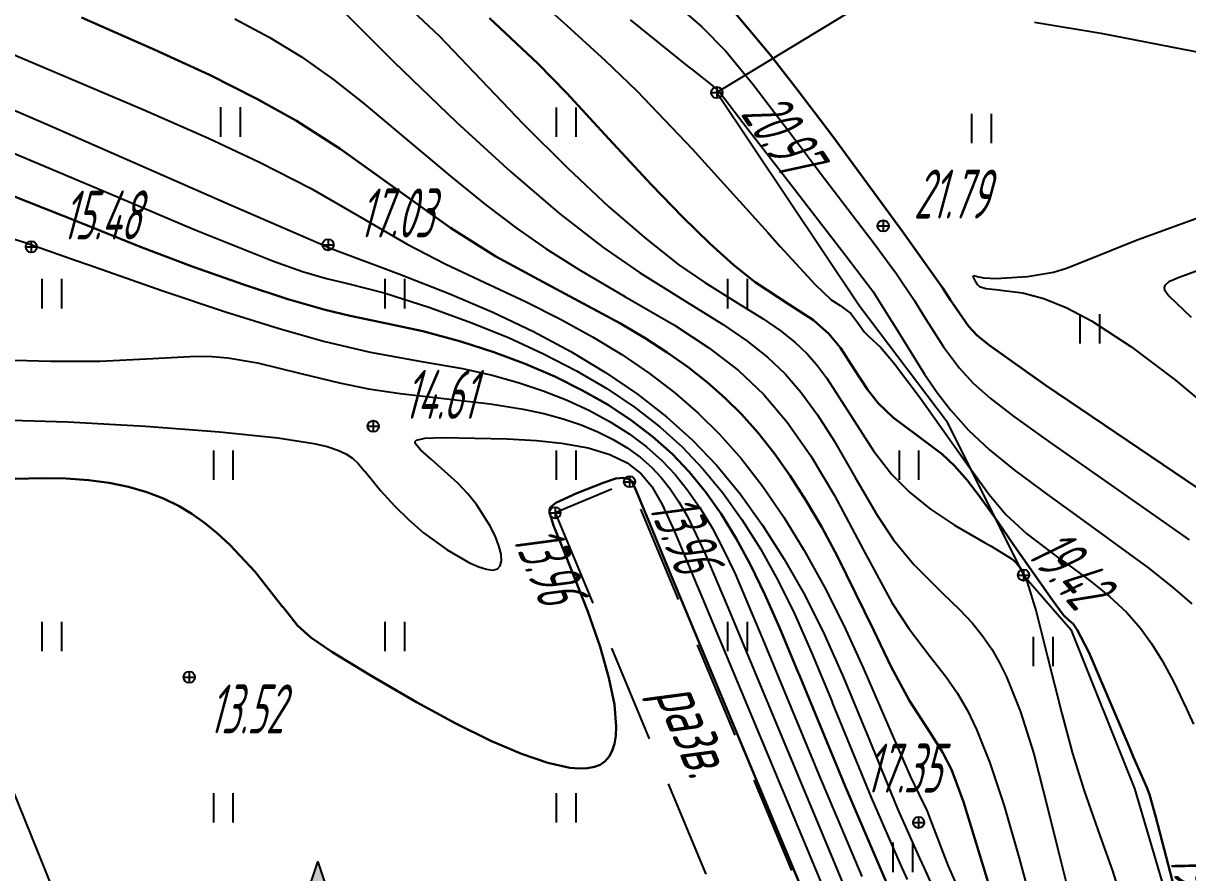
# Model space of a CAD drawing. Extents: x 1233805 to 1234355, y 654698 to 655114.
# Drawn here: x 1234165.05 to 1234188.82, y 655047.08 to 655064.43 of the extents above; entities that cross this region are included whole.
import ezdxf

# ---------------------------------------------------------------- set-up
doc = ezdxf.new("R2010")
doc.units = 0
doc.linetypes.add('ИИDash_20_10', pattern=[3, 2, -1])
for name, color, linetype, lineweight in [('ИИ_ГОРИЗОНТАЛИ_ОСН', 32, 'Continuous', 25), ('ИИ_ГОРИЗОНТАЛИ_УТОЛЩ', 32, 'Continuous', 30), ('ИИ_ОГРАДЫ', 7, 'Continuous', 25), ('ИИ_ОТМЕТКИ', 7, 'Continuous', 25), ('ИИ_СТРОЕНИЕ', 7, 'Continuous', 25), ('ИИ_УГОДЬЯ', 7, 'Continuous', 25)]:
    doc.layers.add(name, color=color, linetype=linetype, lineweight=lineweight)
doc.styles.add('VNIPISIMPLEXCUR', font='simplex.shx', dxfattribs={"width": 0.8, "oblique": 15})
doc.styles.add('ГОСТ 2.304 КУРСИВ', font='cs_gost2304.shx', dxfattribs={"oblique": 15})
doc.linetypes.add('ИИ054751', pattern='A,2.5,[1,3dservice.shx,S=0.8,R=0,X=0,Y=0],2.5', length=5)

# ---------------------------------------------------------------- blocks, each defined once
blk = doc.blocks.new('ИИ05401')
at = {"color": 0, "linetype": 'Continuous', "lineweight": 25}
for points in [[(-0.4, 1.2), (-0.4, 0)], [(0.4, 1.2), (0.4, 0)]]:
    blk.add_lwpolyline(points, dxfattribs=at)
blk = doc.blocks.new('ИИ05348А')
at = {"linetype": 'Continuous', "lineweight": 25}
for points in [[(-0.542, 0.283), (-0.042, 1.783), (0.458, 0.283)], [(1.732, -0.425), (0.183, -0.742), (1.232, 0.441)], [(-1.588, -0.547), (-0.039, -0.23), (-1.088, -1.413)]]:
    blk.add_hatch(color=0, dxfattribs=at).paths.add_polyline_path(points)
at = {"color": 0, "linetype": 'Continuous', "lineweight": 25, "flags": 128}
for points in [[(-0.542, 0.283), (-0.042, 1.783), (0.458, 0.283), (-0.542, 0.283)], [(1.732, -0.425), (0.183, -0.742), (1.232, 0.441), (1.732, -0.425)], [(-1.588, -0.547), (-0.039, -0.23), (-1.088, -1.413), (-1.588, -0.547)]]:
    blk.add_lwpolyline(points, close=True, dxfattribs=at)
blk = doc.blocks.new('PICKET')
at = {"color": 0, "linetype": 'Continuous', "lineweight": 25}
for p, q in [((-0.23, 0), (0.23, 0)), ((0, 0.23), (0, -0.23))]:
    blk.add_line(p, q, dxfattribs=at)
blk.add_circle((0, 0), 0.23, dxfattribs=at)
at = {"color": 0, "linetype": 'Continuous', "style": 'VNIPISIMPLEXCUR', "oblique": 15, "width": 0.8}
blk.add_attdef('OTMETKA', (1.25, 0.3), '', height=2, dxfattribs=at)
at = {"color": 8, "linetype": 'Continuous', "style": 'VNIPISIMPLEXCUR', "oblique": 15, "width": 0.8, "flags": 1}
blk.add_attdef('NOMER', (1.25, -2.7), '', height=2, dxfattribs=at)

msp = doc.modelspace()

# ---------------------------------------------------------------- linework, layer by layer
at = {"layer": 'ИИ_ГОРИЗОНТАЛИ_ОСН', "flags": 128}
for points, elevation in [([(1234171.545, 655064.71), (1234172.62, 655063.637), (1234173.89, 655062.413), (1234174.997, 655061.398), (1234175.997, 655060.543), (1234176.878, 655059.858), (1234177.627, 655059.342), (1234178.588, 655058.742), (1234179.321, 655058.288), (1234179.821, 655057.947), (1234180.243, 655057.612), (1234180.602, 655057.27), (1234180.93, 655056.89), (1234181.26, 655056.435), (1234181.599, 655055.901), (1234182.032, 655055.154), (1234182.479, 655054.386), (1234182.811, 655053.884), (1234183.226, 655053.378), (1234183.806, 655052.801), (1234184.164, 655052.454), (1234184.416, 655052.185), (1234184.632, 655051.92), (1234184.818, 655051.651), (1234184.972, 655051.384), (1234185.121, 655051.081), (1234185.406, 655050.367), (1234185.675, 655049.51), (1234185.965, 655048.389), (1234186.164, 655047.568), (1234186.486, 655046.284)], 19), ([(1234172.993, 655064.685), (1234173.535, 655064.176), (1234174.111, 655063.573), (1234175.247, 655062.383), (1234176.163, 655061.473), (1234177.003, 655060.686), (1234177.762, 655060.027), (1234178.433, 655059.501), (1234178.959, 655059.138), (1234179.634, 655058.717), (1234180.149, 655058.397), (1234180.499, 655058.157), (1234180.796, 655057.922), (1234181.048, 655057.681), (1234181.247, 655057.454), (1234181.45, 655057.185), (1234181.943, 655056.421), (1234182.405, 655055.701), (1234182.78, 655055.216), (1234183.139, 655054.855), (1234183.566, 655054.509), (1234184.056, 655054.18), (1234184.672, 655053.825), (1234184.803, 655053.753), (1234185.217, 655053.5), (1234185.318, 655053.414), (1234185.391, 655053.322), (1234185.469, 655053.193), (1234185.543, 655053.017), (1234185.724, 655052.419), (1234185.956, 655051.493), (1234186.246, 655050.334), (1234186.467, 655049.521), (1234186.705, 655048.759), (1234187.026, 655047.844), (1234187.28, 655047.125), (1234187.477, 655046.508)], 19.5), ([(1234175.652, 655064.825), (1234176.141, 655064.383), (1234176.923, 655063.674), (1234177.571, 655063.05), (1234178.705, 655061.866), (1234180.246, 655060.161), (1234180.501, 655059.875), (1234181.212, 655059.096), (1234181.543, 655058.787), (1234181.725, 655058.665), (1234181.941, 655058.503), (1234182.081, 655058.312), (1234182.213, 655058.129), (1234182.311, 655058.038), (1234182.547, 655057.814), (1234182.811, 655057.507), (1234183.356, 655056.784), (1234184.19, 655055.61), (1234184.25, 655055.525), (1234184.764, 655054.807), (1234185.104, 655054.401), (1234185.535, 655054.002), (1234186.189, 655053.51), (1234186.292, 655053.437), (1234186.825, 655053.048), (1234187.223, 655052.724), (1234187.566, 655052.402), (1234187.852, 655052.08), (1234188.081, 655051.767), (1234188.305, 655051.403), (1234188.526, 655050.987), (1234188.793, 655050.428), (1234188.94, 655050.117)], 20.5), ([(1234169.364, 655064.521), (1234170.066, 655064.151), (1234170.729, 655063.744), (1234171.387, 655063.276), (1234171.998, 655062.791), (1234172.889, 655062.043), (1234173.806, 655061.272), (1234174.498, 655060.714), (1234175.134, 655060.232), (1234175.721, 655059.822), (1234176.401, 655059.393), (1234177.33, 655058.854), (1234178.341, 655058.265), (1234179.045, 655057.804), (1234179.646, 655057.34), (1234180.155, 655056.859), (1234180.641, 655056.287), (1234181.123, 655055.597), (1234181.607, 655054.787), (1234182.195, 655053.682), (1234182.788, 655052.587), (1234183.123, 655052.074), (1234183.557, 655051.509), (1234183.881, 655051.093), (1234184.113, 655050.756), (1234184.32, 655050.399), (1234184.509, 655050.009), (1234184.778, 655049.328), (1234185.069, 655048.45), (1234185.38, 655047.384), (1234185.757, 655045.971)], 18.5), ([(1234177.435, 655064.501), (1234178.636, 655063.538), (1234178.707, 655063.482), (1234179.139, 655063.142), (1234179.26, 655063.03), (1234179.276, 655063.009), (1234179.828, 655062.291), (1234180.61, 655061.28), (1234181.827, 655059.704), (1234182.387, 655058.961), (1234182.734, 655058.418), (1234182.826, 655058.264), (1234183.444, 655057.263), (1234183.715, 655056.873), (1234183.974, 655056.538), (1234184.345, 655056.123), (1234184.77, 655055.723), (1234185.286, 655055.302), (1234185.987, 655054.782), (1234186.53, 655054.394), (1234188.008, 655053.317), (1234188.511, 655052.917), (1234188.905, 655052.573)], 21), ([(1234178.59, 655064.625), (1234178.898, 655064.356), (1234179.392, 655063.86), (1234179.945, 655063.183), (1234180.906, 655061.921), (1234181.315, 655061.379), (1234181.973, 655060.516), (1234182.418, 655059.933), (1234182.876, 655059.312), (1234183.237, 655058.774), (1234183.428, 655058.467), (1234183.836, 655057.827), (1234184.158, 655057.391), (1234184.44, 655057.082), (1234184.786, 655056.773), (1234185.27, 655056.399), (1234186.011, 655055.868), (1234186.986, 655055.189), (1234188.848, 655053.883)], 21.5), ([(1234185.688, 655064.457), (1234187.042, 655064.231), (1234189.182, 655063.811)], 22.5), ([(1234163.764, 655064.251), (1234167.492, 655062.674), (1234168.825, 655062.083), (1234169.867, 655061.596), (1234170.922, 655061.054), (1234172.005, 655060.429), (1234172.886, 655059.919), (1234173.661, 655059.519), (1234174.369, 655059.186), (1234175.297, 655058.749), (1234176.012, 655058.389), (1234176.666, 655058.028), (1234177.263, 655057.664), (1234177.828, 655057.279), (1234178.348, 655056.881), (1234178.825, 655056.468), (1234179.262, 655056.038), (1234179.707, 655055.535), (1234180.142, 655054.972), (1234180.57, 655054.348), (1234180.99, 655053.664), (1234181.396, 655052.93), (1234181.798, 655052.131), (1234182.195, 655051.269), (1234182.651, 655050.21), (1234182.742, 655049.994), (1234183.15, 655049.059), (1234183.425, 655048.494), (1234183.486, 655048.373), (1234183.565, 655048.158), (1234183.927, 655047.221), (1234184.205, 655046.589)], 17.5), ([(1234163.035, 655063.441), (1234165.494, 655062.384), (1234169.292, 655060.719), (1234169.591, 655060.588), (1234171.27, 655059.856), (1234171.275, 655059.855), (1234172.71, 655059.318), (1234173.755, 655058.908), (1234174.635, 655058.53), (1234175.46, 655058.136), (1234176.222, 655057.728), (1234176.935, 655057.299), (1234177.587, 655056.854), (1234178.178, 655056.393), (1234178.709, 655055.916), (1234179.205, 655055.397), (1234179.682, 655054.82), (1234180.141, 655054.185), (1234180.582, 655053.49), (1234180.999, 655052.749), (1234181.402, 655051.942), (1234181.793, 655051.074), (1234182.234, 655050.005), (1234182.242, 655049.985), (1234182.894, 655048.387), (1234183.342, 655047.382), (1234183.439, 655047.176), (1234184.138, 655045.615)], 17), ([(1234164.817, 655061.795), (1234166.981, 655060.878), (1234168.521, 655060.224), (1234170.154, 655059.573), (1234170.749, 655059.364), (1234171.239, 655059.217), (1234171.638, 655059.122), (1234172.411, 655058.926), (1234173.345, 655058.627), (1234174.184, 655058.323), (1234174.951, 655058.011), (1234175.67, 655057.682), (1234176.338, 655057.335), (1234176.957, 655056.97), (1234177.524, 655056.589), (1234178.039, 655056.191), (1234178.5, 655055.779), (1234178.923, 655055.335), (1234179.329, 655054.841), (1234179.719, 655054.296), (1234180.094, 655053.697), (1234180.448, 655053.058), (1234180.796, 655052.354), (1234181.14, 655051.583), (1234181.55, 655050.589), (1234181.57, 655050.54), (1234182.358, 655048.619), (1234182.95, 655047.258), (1234183.093, 655046.943)], 16.5), ([(1234189.603, 655060.661), (1234187.785, 655060.003), (1234186.737, 655059.581), (1234186.347, 655059.422), (1234186.081, 655059.34), (1234185.545, 655059.251), (1234184.9, 655059.214), (1234184.661, 655059.223), (1234184.523, 655059.254), (1234184.516, 655059.257), (1234184.455, 655059.273), (1234184.433, 655059.262), (1234184.475, 655059.18), (1234184.481, 655059.17), (1234184.506, 655059.13), (1234184.508, 655059.125), (1234184.526, 655059.097), (1234184.571, 655059.058), (1234184.697, 655059.018), (1234184.965, 655058.987), (1234185.005, 655058.984), (1234185.448, 655058.928), (1234185.882, 655058.81), (1234186.351, 655058.619), (1234186.853, 655058.353), (1234187.656, 655057.831), (1234188.57, 655057.145), (1234189.488, 655056.376)], 22.5), ([(1234163.878, 655060.329), (1234165.083, 655059.952), (1234166.107, 655059.596), (1234166.382, 655059.498), (1234167.893, 655058.969), (1234169.174, 655058.541), (1234170.273, 655058.196), (1234171.177, 655057.94), (1234172.129, 655057.717), (1234173.22, 655057.519), (1234174.011, 655057.379), (1234174.617, 655057.244), (1234175.149, 655057.097), (1234175.663, 655056.926), (1234176.15, 655056.734), (1234176.607, 655056.522), (1234177.029, 655056.292), (1234177.416, 655056.046), (1234177.767, 655055.783), (1234178.082, 655055.504), (1234178.356, 655055.214), (1234178.616, 655054.891), (1234178.865, 655054.531), (1234179.107, 655054.127), (1234179.338, 655053.69), (1234179.577, 655053.186), (1234180.179, 655051.763), (1234180.224, 655051.652), (1234181.285, 655049.086), (1234182.166, 655047.01)], 15.5), ([(1234189.254, 655059.463), (1234188.644, 655059.243), (1234188.436, 655059.152), (1234188.349, 655059.077), (1234188.338, 655059.036), (1234188.347, 655058.988), (1234188.433, 655058.863), (1234188.888, 655058.433)], 23), ([(1234164.124, 655057.575), (1234165.609, 655057.529), (1234166.609, 655057.528), (1234167.691, 655057.587), (1234168.57, 655057.634), (1234168.905, 655057.626), (1234169.223, 655057.599), (1234169.826, 655057.495), (1234170.709, 655057.282), (1234171.499, 655057.089), (1234172.091, 655056.966), (1234172.739, 655056.868), (1234173.634, 655056.767), (1234174.576, 655056.661), (1234175.252, 655056.553), (1234175.673, 655056.462), (1234176.067, 655056.355), (1234176.435, 655056.231), (1234176.776, 655056.09), (1234177.091, 655055.934), (1234177.378, 655055.761), (1234177.639, 655055.572), (1234177.873, 655055.366), (1234178.069, 655055.158), (1234178.253, 655054.925), (1234178.429, 655054.661), (1234178.604, 655054.357), (1234178.963, 655053.611), (1234179.489, 655052.36), (1234179.551, 655052.208), (1234181.773, 655046.887)], 15), ([(1234164.56, 655056.33), (1234165.954, 655056.289), (1234167.543, 655056.205), (1234169.054, 655056.091), (1234170.242, 655055.967), (1234170.979, 655055.85), (1234171.249, 655055.785), (1234171.467, 655055.714), (1234171.633, 655055.638), (1234171.77, 655055.548), (1234171.886, 655055.441), (1234172.022, 655055.278), (1234172.025, 655055.275), (1234172.338, 655054.891), (1234172.622, 655054.577), (1234172.915, 655054.289), (1234173.217, 655054.028), (1234173.697, 655053.678), (1234174.153, 655053.413), (1234174.344, 655053.329), (1234174.505, 655053.28), (1234174.633, 655053.266), (1234174.725, 655053.288), (1234174.784, 655053.35), (1234174.81, 655053.451), (1234174.801, 655053.591), (1234174.757, 655053.762), (1234174.68, 655053.962), (1234174.573, 655054.177), (1234174.297, 655054.605), (1234174.121, 655054.821), (1234173.915, 655055.039), (1234173.379, 655055.522), (1234173.154, 655055.72), (1234173.049, 655055.849), (1234173.046, 655055.89), (1234173.076, 655055.921), (1234173.242, 655055.959), (1234173.603, 655055.974), (1234174.927, 655055.948), (1234175.526, 655055.909), (1234176.035, 655055.854), (1234176.58, 655055.758), (1234177.02, 655055.625), (1234177.376, 655055.452), (1234177.664, 655055.229), (1234177.879, 655054.971), (1234178.088, 655054.606), (1234178.341, 655054.053), (1234178.786, 655052.988), (1234178.879, 655052.763), (1234181.381, 655046.763)], 14.5), ([(1234164.194, 655050.328), (1234165.061, 655048.194), (1234165.949, 655046.001)], 13.5)]:
    msp.add_lwpolyline(points, dxfattribs=dict(at, elevation=elevation))
at = {"layer": 'ИИ_ГОРИЗОНТАЛИ_УТОЛЩ', "flags": 128}
for points, elevation in [([(1234179.089, 655065.229), (1234180.299, 655063.781), (1234180.868, 655063.054), (1234181.557, 655062.137), (1234182.997, 655060.182), (1234183.82, 655059.023), (1234183.977, 655058.776), (1234184.342, 655058.244), (1234184.512, 655058.064), (1234184.766, 655057.855), (1234185.918, 655057.039), (1234190.453, 655053.972)], 22), ([(1234166.233, 655064.547), (1234167.731, 655063.892), (1234168.847, 655063.376), (1234169.812, 655062.891), (1234170.627, 655062.436), (1234171.516, 655061.867), (1234172.618, 655061.075), (1234173.765, 655060.254), (1234174.691, 655059.67), (1234175.921, 655059.008), (1234177.239, 655058.3), (1234177.741, 655058.003), (1234178.194, 655057.711), (1234178.622, 655057.407), (1234179.014, 655057.097), (1234179.376, 655056.778), (1234179.709, 655056.448), (1234180.045, 655056.071), (1234180.377, 655055.651), (1234180.704, 655055.189), (1234181.03, 655054.681), (1234181.347, 655054.14), (1234181.669, 655053.544), (1234182.403, 655052.044), (1234182.765, 655051.291), (1234183.142, 655050.593), (1234183.551, 655049.956), (1234183.816, 655049.547), (1234183.997, 655049.191), (1234184.243, 655048.534), (1234184.577, 655047.44), (1234184.895, 655046.395)], 18), ([(1234174.567, 655064.534), (1234175.553, 655063.613), (1234176.14, 655063.006), (1234177.001, 655062.075), (1234177.874, 655061.129), (1234178.509, 655060.47), (1234179.061, 655059.931), (1234179.551, 655059.491), (1234179.988, 655059.144), (1234180.679, 655058.691), (1234181.178, 655058.367), (1234181.495, 655058.092), (1234181.727, 655057.806), (1234182.012, 655057.366), (1234182.28, 655056.951), (1234182.497, 655056.673), (1234182.813, 655056.372), (1234183.289, 655056.019), (1234183.807, 655055.63), (1234184.06, 655055.391), (1234184.314, 655055.103), (1234184.583, 655054.754), (1234184.946, 655054.242), (1234185.283, 655053.755), (1234186.057, 655052.647), (1234186.283, 655052.347), (1234186.4, 655052.236), (1234186.402, 655052.235), (1234186.478, 655052.166), (1234186.563, 655052.046), (1234186.799, 655051.587), (1234187.595, 655049.724), (1234187.707, 655049.454), (1234187.981, 655048.827), (1234187.982, 655048.824), (1234188.036, 655048.682), (1234188.166, 655048.216), (1234188.762, 655045.944)], 20), ([(1234164.777, 655060.93), (1234166.221, 655060.354), (1234167.451, 655059.861), (1234168.517, 655059.458), (1234169.541, 655059.095), (1234170.449, 655058.798), (1234171.208, 655058.579), (1234171.718, 655058.455), (1234172.34, 655058.328), (1234173.205, 655058.145), (1234173.981, 655057.936), (1234174.651, 655057.718), (1234175.292, 655057.478), (1234175.897, 655057.216), (1234176.464, 655056.934), (1234176.987, 655056.636), (1234177.466, 655056.32), (1234177.901, 655055.988), (1234178.291, 655055.641), (1234178.641, 655055.273), (1234178.975, 655054.864), (1234179.295, 655054.41), (1234179.603, 655053.908), (1234179.895, 655053.371), (1234180.187, 655052.768), (1234180.486, 655052.092), (1234180.865, 655051.174), (1234180.897, 655051.096), (1234181.823, 655048.851), (1234182.558, 655047.134), (1234182.71, 655046.791)], 16), ([(1234164.883, 655055.13), (1234165.429, 655055.144), (1234165.923, 655055.134), (1234166.378, 655055.102), (1234166.801, 655055.046), (1234167.197, 655054.965), (1234167.566, 655054.859), (1234167.91, 655054.727), (1234168.23, 655054.57), (1234168.487, 655054.414), (1234168.744, 655054.231), (1234169.002, 655054.02), (1234169.261, 655053.781), (1234169.777, 655053.228), (1234170.341, 655052.516), (1234170.35, 655052.504), (1234170.647, 655052.134), (1234170.918, 655051.886), (1234171.343, 655051.593), (1234172.128, 655051.116), (1234173.072, 655050.568), (1234173.874, 655050.132), (1234174.59, 655049.779), (1234175.216, 655049.511), (1234175.756, 655049.327), (1234176.205, 655049.228), (1234176.395, 655049.211), (1234176.562, 655049.216), (1234176.706, 655049.243), (1234176.826, 655049.29), (1234176.926, 655049.361), (1234177.007, 655049.455), (1234177.07, 655049.573), (1234177.115, 655049.716), (1234177.142, 655049.882), (1234177.151, 655050.071), (1234177.113, 655050.522), (1234177.003, 655051.062), (1234176.821, 655051.696), (1234176.57, 655052.42), (1234176.228, 655053.294), (1234176.094, 655053.621), (1234175.873, 655054.176), (1234175.797, 655054.423), (1234175.792, 655054.497), (1234175.808, 655054.551), (1234175.916, 655054.636), (1234176.344, 655054.833), (1234176.882, 655055.048), (1234177.146, 655055.132), (1234177.301, 655055.147), (1234177.393, 655055.128), (1234177.455, 655055.091), (1234177.528, 655054.949), (1234177.843, 655054.195), (1234178.206, 655053.319), (1234180.989, 655046.639)], 14)]:
    msp.add_lwpolyline(points, dxfattribs=dict(at, elevation=elevation))
at = {"layer": 'ИИ_ОГРАДЫ', "linetype": 'ИИ054751', "flags": 128}
msp.add_lwpolyline([(1234186.062, 655067.185), (1234179.205, 655063.017), (1234182.115, 655058.661), (1234183.896, 655056.314), (1234185.467, 655053.163), (1234186.431, 655052.054), (1234187.731, 655048.805), (1234188.758, 655045.316)], dxfattribs=at)
at = {"layer": 'ИИ_СТРОЕНИЕ', "linetype": 'ИИDash_20_10', "flags": 128}
msp.add_lwpolyline([(1234175.902, 655054.436), (1234180.125, 655044.302), (1234181.647, 655044.936), (1234177.423, 655055.07)], close=True, dxfattribs=at)

# ---------------------------------------------------------------- block references
at = {"layer": 'ИИ_ОТМЕТКИ'}
ref = msp.add_blockref('PICKET', (1234179.205, 655063.017, 20.965), dxfattribs=dict(at, xscale=0.5, yscale=0.5, zscale=0.5))
ref.add_attrib('OTMETKA', '20.97', (1234179.677, 655062.581, 20.965), dxfattribs={"layer": '0', "color": 0, "linetype": 'Continuous', "height": 1, "rotation": 303.7496, "style": 'ГОСТ 2.304 КУРСИВ', "oblique": 15, "width": 0.65})
ref = msp.add_blockref('PICKET', (1234182.601, 655060.294, 21.79), dxfattribs=dict(at, xscale=0.5, yscale=0.5, zscale=0.5))
ref.add_attrib('OTMETKA', '21.79', (1234183.226, 655060.444, 21.79), dxfattribs={"layer": '0', "color": 0, "linetype": 'Continuous', "height": 1, "style": 'ГОСТ 2.304 КУРСИВ', "oblique": 15, "width": 0.65})
ref = msp.add_blockref('PICKET', (1234165.21, 655059.866, 15.478), dxfattribs=dict(at, xscale=0.5, yscale=0.5, zscale=0.5))
ref.add_attrib('OTMETKA', '15.48', (1234165.835, 655060.016, 15.478), dxfattribs={"layer": '0', "color": 0, "linetype": 'Continuous', "height": 1, "style": 'ГОСТ 2.304 КУРСИВ', "oblique": 15, "width": 0.65})
ref = msp.add_blockref('PICKET', (1234171.269, 655059.908, 17.028), dxfattribs=dict(at, xscale=0.5, yscale=0.5, zscale=0.5))
ref.add_attrib('OTMETKA', '17.03', (1234171.894, 655060.058, 17.028), dxfattribs={"layer": '0', "color": 0, "linetype": 'Continuous', "height": 1, "style": 'ГОСТ 2.304 КУРСИВ', "oblique": 15, "width": 0.65})
ref = msp.add_blockref('PICKET', (1234172.19, 655056.203, 14.613), dxfattribs=dict(at, xscale=0.5, yscale=0.5, zscale=0.5))
ref.add_attrib('OTMETKA', '14.61', (1234172.815, 655056.353, 14.613), dxfattribs={"layer": '0', "color": 0, "linetype": 'Continuous', "height": 1, "style": 'ГОСТ 2.304 КУРСИВ', "oblique": 15, "width": 0.65})
ref = msp.add_blockref('PICKET', (1234177.423, 655055.07, 13.96), dxfattribs=dict(at, xscale=0.5, yscale=0.5, zscale=0.5))
ref.add_attrib('OTMETKA', '13.96', (1234177.802, 655054.551, 13.96), dxfattribs={"layer": '0', "color": 0, "linetype": 'Continuous', "height": 1, "rotation": 292.6227, "style": 'ГОСТ 2.304 КУРСИВ', "oblique": 15, "width": 0.65})
ref = msp.add_blockref('PICKET', (1234175.902, 655054.436, 13.96), dxfattribs=dict(at, xscale=0.5, yscale=0.5, zscale=0.5))
ref.add_attrib('OTMETKA', '13.96', (1234175.023, 655053.908, 13.96), dxfattribs={"layer": '0', "color": 0, "linetype": 'Continuous', "height": 1, "rotation": 292.6227, "style": 'ГОСТ 2.304 КУРСИВ', "oblique": 15, "width": 0.65})
ref = msp.add_blockref('PICKET', (1234185.467, 655053.163, 19.415), dxfattribs=dict(at, xscale=0.5, yscale=0.5, zscale=0.5))
ref.add_attrib('OTMETKA', '19.42', (1234185.516, 655053.569, 19.415), dxfattribs={"layer": '0', "color": 0, "linetype": 'Continuous', "height": 1, "rotation": 311.0135, "style": 'ГОСТ 2.304 КУРСИВ', "oblique": 15, "width": 0.65})
ref = msp.add_blockref('PICKET', (1234168.434, 655051.078, 13.518), dxfattribs=dict(at, xscale=0.5, yscale=0.5, zscale=0.5))
ref.add_attrib('OTMETKA', '13.52', (1234168.828, 655049.929, 13.518), dxfattribs={"layer": '0', "color": 0, "linetype": 'Continuous', "height": 1, "style": 'ГОСТ 2.304 КУРСИВ', "oblique": 15, "width": 0.65})
ref = msp.add_blockref('PICKET', (1234183.326, 655048.11, 17.352), dxfattribs=dict(at, xscale=0.5, yscale=0.5, zscale=0.5))
ref.add_attrib('OTMETKA', '17.35', (1234182.238, 655048.72, 17.352), dxfattribs={"layer": '0', "color": 0, "linetype": 'Continuous', "height": 1, "style": 'ГОСТ 2.304 КУРСИВ', "oblique": 15, "width": 0.65})
ref = msp.add_blockref('PICKET', (1234188.758, 655045.316, 19.962), dxfattribs=dict(at, xscale=0.5, yscale=0.5, zscale=0.5))
ref.add_attrib('OTMETKA', '19.96', (1234188.432, 655047.37, 19.962), dxfattribs={"layer": '0', "color": 0, "linetype": 'Continuous', "height": 1, "rotation": 286.3949, "style": 'ГОСТ 2.304 КУРСИВ', "oblique": 15, "width": 0.65})
at = {"layer": 'ИИ_УГОДЬЯ', "xscale": 0.5, "yscale": 0.5, "zscale": 0.5}
for name, p in [('ИИ05401', (1234169.271, 655062.115)), ('ИИ05401', (1234176.126, 655062.11)), ('ИИ05401', (1234184.603, 655061.983)), ('ИИ05401', (1234165.626, 655058.61)), ('ИИ05401', (1234172.626, 655058.61)), ('ИИ05401', (1234179.626, 655058.61)), ('ИИ05401', (1234186.815, 655057.891)), ('ИИ05401', (1234169.126, 655055.11)), ('ИИ05401', (1234176.126, 655055.11)), ('ИИ05401', (1234183.126, 655055.11)), ('ИИ05401', (1234165.626, 655051.61)), ('ИИ05401', (1234172.626, 655051.61)), ('ИИ05401', (1234179.626, 655051.61)), ('ИИ05401', (1234185.867, 655051.301)), ('ИИ05401', (1234169.126, 655048.11)), ('ИИ05401', (1234176.126, 655048.11)), ('ИИ05401', (1234183.001, 655047.098)), ('ИИ05348А', (1234171.082, 655046.416, -11.67))]:
    msp.add_blockref(name, p, dxfattribs=at)

# ---------------------------------------------------------------- texts
at = {"layer": 'ИИ_СТРОЕНИЕ', "style": 'ГОСТ 2.304 КУРСИВ', "oblique": 15, "width": 0.8}
msp.add_text('разв.', height=1, rotation=292.6227, dxfattribs=at).set_placement((1234177.927, 655050.739))

doc.saveas('drawing.dxf')
